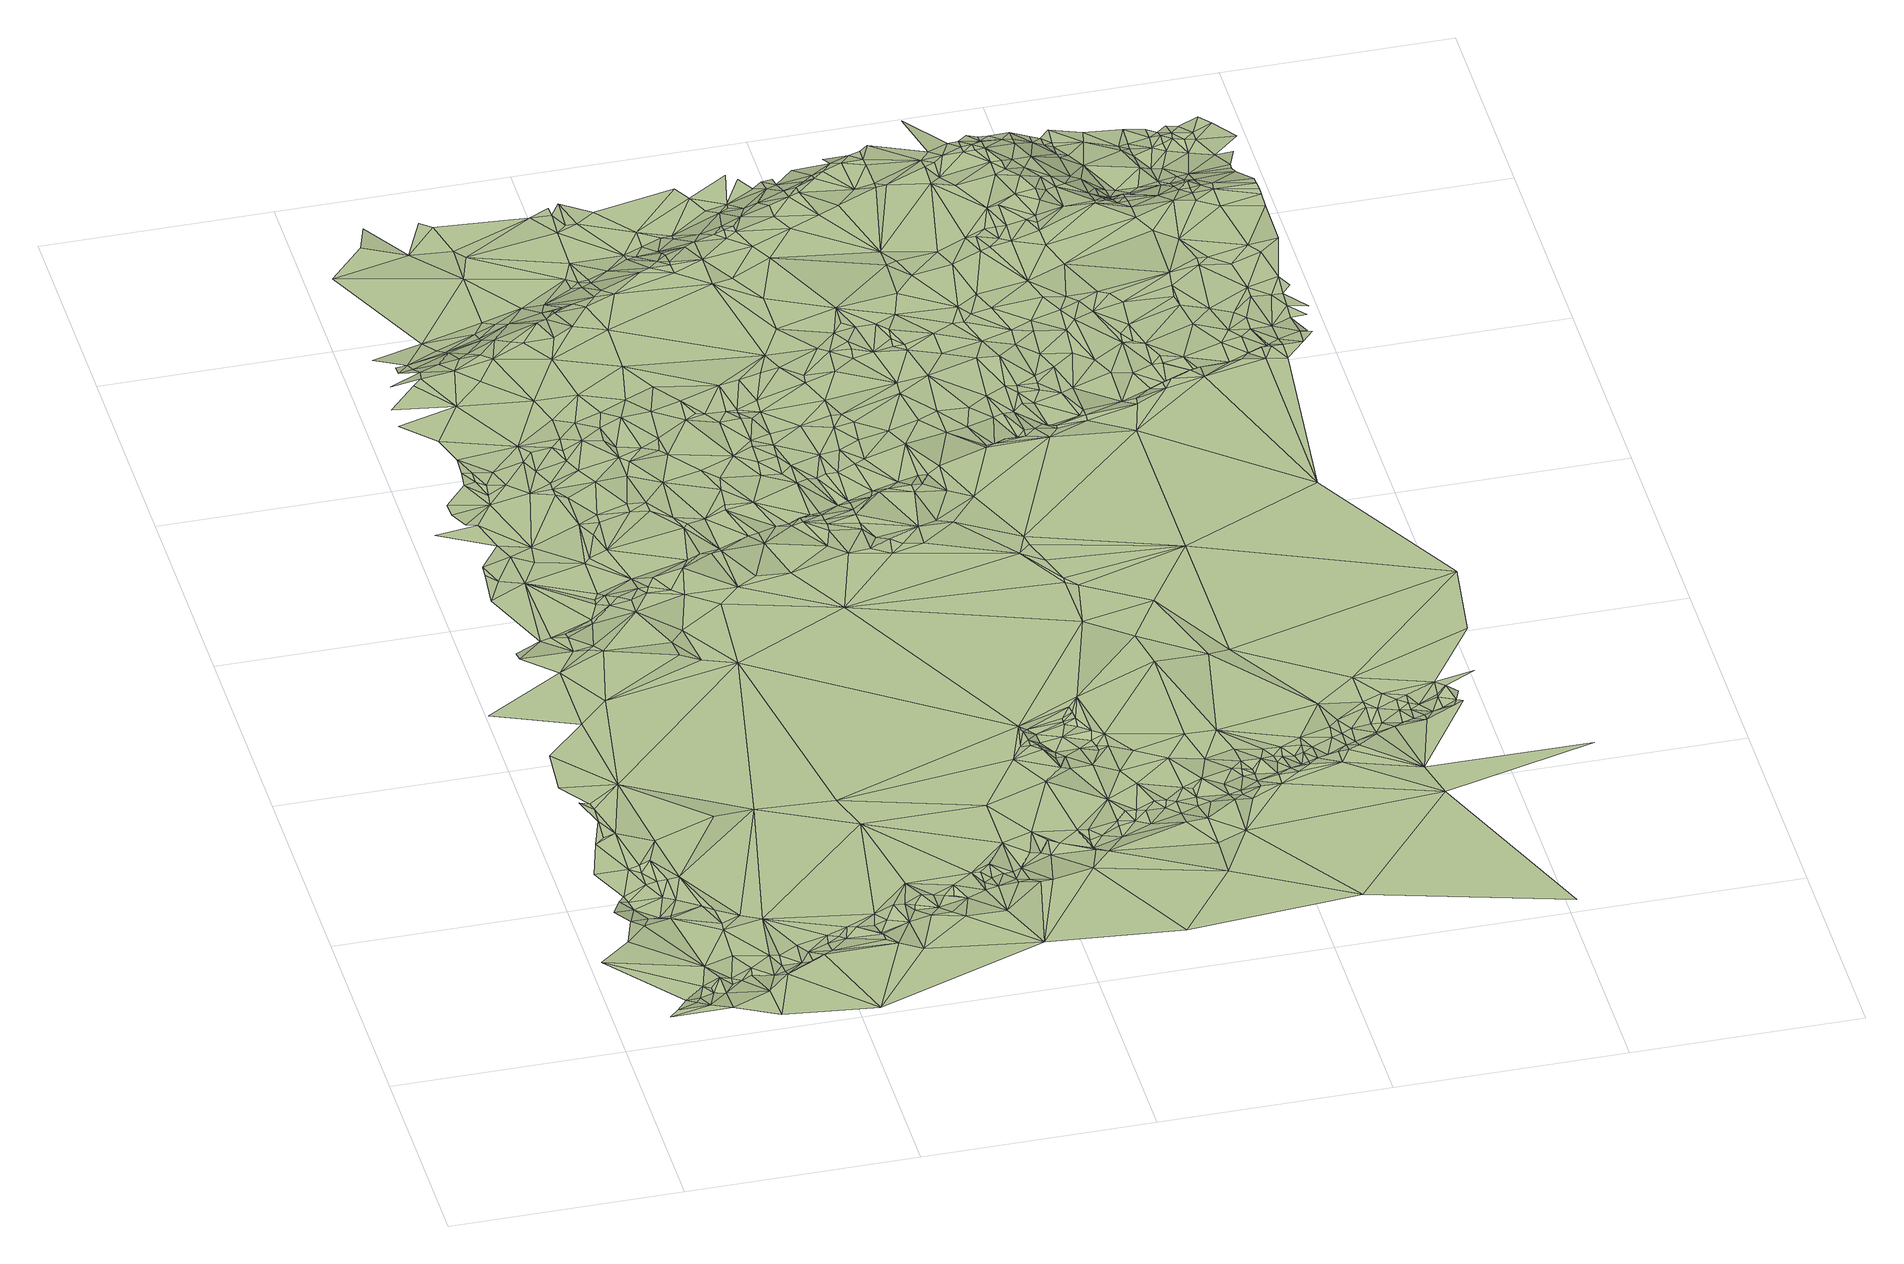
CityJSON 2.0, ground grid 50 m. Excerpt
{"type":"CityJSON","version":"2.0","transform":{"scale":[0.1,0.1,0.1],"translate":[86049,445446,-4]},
"CityObjects":{
"terrain1":{"type":"TINRelief","geometry":[{"type":"CompositeSurface","lod":"1","boundaries":[[[0,1,2]],[[3,4,5]],[[4,0,6]],[[3,7,8]],[[0,2,6]],[[9,2,1]],[[4,6,10]],[[3,5,7]],[[5,4,10]],[[11,12,8]],[[10,6,2]],[[13,12,14]],[[10,2,15]],[[11,8,7]],[[5,10,15]],[[13,14,16]],[[11,17,12]],[[18,2,9]],[[19,5,15]],[[18,15,2]],[[14,12,17]],[[16,14,20]],[[21,5,19]],[[16,20,22]],[[21,19,15]],[[21,7,5]],[[21,15,18]],[[11,23,17]],[[14,17,24]],[[11,7,23]],[[25,22,26]],[[20,27,22]],[[14,28,20]],[[21,18,29]],[[17,23,24]],[[30,7,21]],[[31,18,9]],[[25,26,32]],[[14,24,28]],[[30,21,29]],[[29,18,33]],[[24,23,34]],[[27,26,22]],[[31,9,35]],[[28,27,20]],[[36,7,30]],[[30,29,33]],[[31,33,18]],[[37,23,7]],[[38,24,34]],[[38,28,24]],[[39,32,40]],[[26,41,32]],[[27,42,26]],[[30,33,43]],[[32,41,40]],[[44,34,23]],[[37,7,36]],[[42,45,26]],[[36,30,43]],[[28,46,27]],[[46,42,27]],[[45,41,26]],[[31,47,33]],[[39,40,41]],[[43,33,47]],[[44,38,34]],[[48,46,28]],[[49,39,50]],[[51,45,42]],[[48,28,38]],[[51,42,46]],[[50,39,41]],[[52,23,37]],[[44,23,52]],[[49,50,53]],[[51,46,48]],[[31,35,54]],[[31,55,47]],[[43,47,55]],[[56,48,38]],[[45,57,41]],[[58,36,43]],[[56,38,44]],[[51,57,45]],[[56,51,48]],[[37,36,58]],[[59,53,60]],[[61,59,60]],[[44,52,62]],[[31,54,55]],[[60,50,41]],[[58,43,55]],[[56,44,62]],[[53,50,60]],[[56,57,51]],[[52,37,63]],[[62,52,63]],[[60,41,57]],[[56,62,63]],[[55,54,64]],[[58,55,65]],[[65,55,64]],[[37,58,66]],[[54,35,67]],[[58,65,68]],[[63,37,66]],[[64,54,69]],[[66,58,68]],[[70,61,60]],[[65,64,69]],[[68,65,69]],[[56,71,57]],[[70,72,73]],[[69,54,74]],[[66,68,75]],[[68,69,75]],[[76,74,54]],[[71,60,57]],[[75,69,77]],[[76,54,67]],[[77,69,74]],[[56,63,78]],[[66,75,79]],[[77,74,76]],[[80,70,60]],[[75,77,79]],[[63,66,78]],[[77,76,81]],[[82,83,84]],[[77,81,85]],[[56,78,71]],[[77,85,79]],[[80,72,70]],[[66,79,86]],[[72,87,82]],[[78,60,71]],[[82,87,83]],[[79,85,88]],[[85,81,89]],[[76,67,90]],[[85,89,88]],[[81,76,90]],[[79,88,86]],[[91,92,93]],[[66,86,94]],[[86,88,89]],[[95,72,80]],[[96,91,93]],[[97,83,87]],[[98,87,72]],[[83,99,92]],[[89,81,100]],[[93,92,99]],[[86,89,101]],[[97,99,83]],[[97,87,102]],[[95,98,72]],[[103,97,102]],[[96,93,104]],[[81,90,100]],[[105,106,107]],[[89,108,101]],[[109,102,87]],[[109,87,98]],[[67,110,90]],[[96,104,107]],[[89,100,108]],[[111,80,60]],[[86,101,94]],[[104,93,99]],[[112,97,103]],[[66,113,78]],[[95,109,98]],[[114,103,102]],[[108,115,101]],[[112,99,97]],[[116,101,115]],[[66,94,113]],[[117,118,119]],[[114,102,109]],[[116,94,101]],[[117,120,118]],[[78,111,60]],[[108,100,90]],[[105,118,120]],[[104,99,121]],[[118,122,119]],[[105,107,123]],[[124,95,80]],[[104,123,107]],[[112,103,114]],[[116,115,125]],[[116,125,94]],[[108,126,115]],[[108,90,126]],[[104,121,123]],[[105,123,118]],[[127,128,122]],[[129,99,112]],[[95,130,109]],[[126,125,115]],[[125,131,94]],[[126,90,110]],[[132,128,133]],[[134,127,122]],[[127,133,128]],[[118,134,122]],[[114,109,130]],[[135,99,129]],[[136,121,99]],[[137,133,127]],[[138,112,114]],[[134,137,127]],[[139,110,67]],[[140,141,142]],[[126,131,125]],[[143,99,135]],[[132,133,144]],[[124,80,145]],[[137,144,133]],[[131,146,94]],[[118,147,134]],[[138,129,112]],[[136,123,121]],[[143,136,99]],[[147,137,134]],[[126,148,131]],[[126,110,149]],[[150,118,123]],[[151,152,140]],[[138,114,130]],[[124,153,95]],[[154,142,132]],[[95,153,130]],[[147,144,137]],[[126,155,148]],[[135,129,156]],[[138,156,129]],[[148,146,131]],[[113,157,78]],[[143,135,156]],[[126,149,155]],[[111,145,80]],[[113,94,146]],[[150,147,118]],[[155,158,148]],[[154,132,144]],[[159,160,161]],[[138,162,156]],[[158,163,148]],[[149,110,164]],[[163,146,148]],[[154,140,142]],[[160,151,140]],[[138,165,162]],[[78,157,111]],[[136,166,123]],[[138,130,165]],[[167,158,155]],[[168,144,147]],[[167,155,149]],[[169,150,123]],[[167,163,158]],[[143,156,170]],[[156,162,171]],[[166,169,123]],[[172,173,161]],[[150,168,147]],[[173,174,175]],[[176,146,163]],[[143,170,136]],[[124,145,153]],[[167,149,177]],[[162,165,171]],[[172,174,173]],[[168,154,144]],[[167,176,163]],[[178,130,153]],[[165,130,179]],[[160,180,161]],[[160,140,180]],[[149,164,177]],[[136,181,166]],[[156,171,170]],[[136,170,181]],[[172,161,182]],[[178,153,145]],[[183,176,167]],[[139,164,110]],[[184,185,174]],[[186,168,150]],[[171,165,179]],[[187,146,176]],[[181,188,166]],[[182,161,180]],[[169,189,150]],[[186,150,190]],[[167,177,191]],[[189,190,150]],[[181,170,192]],[[181,192,188]],[[168,193,154]],[[113,146,194]],[[186,193,168]],[[183,167,191]],[[187,176,183]],[[171,179,195]],[[172,196,174]],[[197,180,140]],[[178,198,130]],[[171,195,170]],[[191,177,164]],[[179,130,198]],[[166,199,169]],[[111,178,145]],[[199,189,169]],[[172,182,196]],[[188,200,166]],[[187,183,201]],[[202,140,154]],[[203,199,166]],[[187,194,146]],[[183,191,201]],[[188,192,200]],[[204,170,195]],[[182,180,205]],[[195,179,206]],[[207,154,193]],[[200,203,166]],[[186,207,193]],[[184,174,208]],[[187,201,191]],[[186,190,209]],[[208,174,210]],[[197,140,202]],[[204,195,206]],[[196,210,174]],[[182,205,196]],[[211,190,189]],[[191,164,212]],[[179,198,206]],[[213,189,199]],[[186,209,207]],[[214,154,207]],[[215,205,180]],[[187,191,216]],[[111,217,178]],[[213,199,203]],[[192,218,200]],[[219,180,197]],[[220,192,170]],[[139,212,164]],[[221,157,113]],[[211,209,190]],[[222,196,205]],[[178,217,198]],[[218,203,200]],[[214,223,154]],[[204,220,170]],[[211,189,213]],[[187,216,194]],[[204,206,224]],[[202,154,223]],[[191,212,216]],[[219,215,180]],[[222,205,215]],[[209,225,207]],[[214,207,225]],[[206,198,224]],[[226,113,194]],[[219,197,202]],[[213,203,227]],[[228,184,208]],[[218,227,203]],[[194,216,229]],[[230,210,196]],[[231,218,192]],[[228,208,210]],[[222,230,196]],[[232,233,184]],[[216,212,234]],[[235,236,233]],[[209,237,225]],[[194,229,238]],[[211,237,209]],[[214,225,237]],[[204,224,220]],[[229,216,234]],[[222,215,239]],[[194,238,240]],[[238,229,241]],[[229,234,241]],[[214,242,223]],[[239,215,219]],[[243,234,212]],[[238,241,240]],[[244,192,220]],[[245,210,230]],[[214,237,242]],[[198,246,224]],[[247,212,139]],[[222,239,230]],[[231,192,244]],[[198,217,246]],[[228,210,245]],[[211,213,248]],[[213,227,249]],[[218,250,227]],[[251,241,234]],[[252,184,228]],[[221,113,226]],[[251,240,241]],[[211,248,237]],[[253,202,223]],[[226,194,240]],[[232,235,233]],[[231,250,218]],[[254,251,234]],[[255,239,219]],[[256,219,202]],[[243,254,234]],[[243,212,247]],[[249,227,250]],[[220,224,257]],[[235,258,236]],[[259,111,157]],[[253,223,242]],[[213,249,248]],[[260,240,251]],[[261,242,237]],[[262,255,219]],[[232,184,252]],[[254,260,251]],[[224,263,257]],[[246,263,224]],[[261,237,264]],[[264,237,248]],[[111,265,217]],[[243,266,254]],[[267,247,139]],[[231,268,250]],[[260,226,240]],[[269,228,245]],[[256,262,219]],[[270,230,239]],[[270,245,230]],[[253,256,202]],[[244,220,257]],[[243,247,266]],[[254,271,260]],[[272,242,261]],[[254,266,271]],[[249,250,273]],[[231,244,268]],[[253,242,272]],[[249,274,248]],[[261,264,275]],[[269,252,228]],[[264,248,275]],[[271,226,260]],[[273,250,268]],[[276,239,255]],[[221,277,157]],[[249,273,274]],[[270,269,245]],[[266,247,267]],[[266,267,271]],[[246,278,263]],[[257,263,279]],[[244,257,279]],[[244,280,268]],[[276,255,262]],[[267,139,281]],[[282,261,275]],[[271,283,226]],[[246,284,278]],[[275,248,285]],[[270,239,276]],[[274,285,248]],[[282,272,261]],[[244,279,280]],[[279,263,278]],[[246,217,265]],[[268,280,286]],[[287,262,256]],[[273,268,286]],[[288,283,271]],[[282,275,285]],[[289,253,272]],[[290,271,267]],[[280,279,286]],[[232,291,235]],[[292,252,269]],[[273,293,274]],[[283,294,226]],[[287,276,262]],[[221,226,294]],[[295,296,235]],[[297,285,274]],[[298,284,246]],[[290,288,271]],[[289,272,282]],[[295,235,291]],[[292,232,252]],[[292,269,270]],[[279,278,299]],[[300,256,253]],[[297,274,293]],[[288,294,283]],[[284,301,278]],[[270,276,302]],[[282,285,303]],[[277,259,157]],[[281,139,304]],[[286,279,299]],[[305,287,256]],[[287,302,276]],[[306,291,232]],[[273,286,307]],[[290,267,281]],[[300,253,289]],[[288,308,294]],[[297,303,285]],[[290,308,288]],[[309,270,302]],[[273,310,293]],[[259,265,111]],[[309,292,270]],[[289,282,311]],[[298,246,265]],[[278,301,299]],[[282,303,311]],[[298,301,284]],[[297,293,303]],[[305,302,287]],[[273,307,310]],[[312,294,308]],[[312,308,290]],[[286,299,313]],[[286,313,314]],[[286,314,307]],[[221,294,315]],[[309,302,316]],[[317,305,256]],[[305,318,302]],[[316,302,318]],[[317,256,300]],[[319,292,309]],[[312,320,294]],[[313,299,321]],[[299,301,321]],[[312,290,322]],[[289,311,323]],[[324,303,293]],[[290,281,322]],[[309,316,325]],[[326,306,232]],[[325,316,318]],[[300,289,323]],[[326,232,292]],[[324,311,303]],[[319,309,325]],[[307,327,310]],[[310,328,293]],[[313,329,314]],[[221,315,277]],[[330,318,305]],[[313,321,331]],[[301,331,321]],[[332,325,318]],[[329,307,314]],[[333,295,291]],[[320,315,294]],[[333,291,306]],[[312,334,320]],[[312,322,334]],[[319,325,332]],[[298,335,301]],[[329,327,307]],[[332,318,330]],[[336,323,311]],[[281,337,322]],[[327,328,310]],[[324,293,328]],[[313,331,329]],[[326,292,319]],[[317,330,305]],[[336,311,324]],[[301,338,331]],[[339,298,265]],[[320,334,340]],[[334,322,337]],[[319,332,341]],[[320,340,342]],[[301,335,338]],[[329,343,327]],[[340,334,344]],[[329,331,345]],[[341,332,330]],[[346,336,324]],[[340,344,342]],[[327,343,328]],[[300,323,347]],[[345,331,338]],[[339,335,298]],[[334,337,348]],[[349,306,326]],[[350,319,341]],[[326,319,351]],[[352,346,324]],[[350,351,319]],[[353,330,317]],[[352,336,346]],[[354,324,328]],[[277,315,355]],[[344,334,348]],[[277,356,357]],[[320,342,358]],[[347,323,336]],[[277,357,259]],[[320,358,315]],[[345,338,359]],[[354,352,324]],[[329,345,360]],[[335,361,338]],[[341,330,353]],[[342,344,362]],[[338,361,359]],[[277,363,356]],[[364,337,281]],[[364,281,304]],[[365,306,349]],[[365,333,306]],[[277,355,363]],[[366,328,343]],[[356,367,357]],[[366,368,328]],[[345,359,360]],[[357,367,369]],[[350,341,370]],[[347,336,352]],[[354,328,371]],[[357,369,259]],[[372,343,329]],[[335,373,361]],[[374,344,348]],[[341,353,370]],[[355,315,375]],[[326,351,376]],[[371,328,368]],[[350,376,351]],[[377,367,356]],[[342,362,358]],[[374,362,344]],[[354,378,352]],[[361,379,359]],[[363,377,356]],[[372,329,360]],[[339,373,335]],[[317,300,380]],[[381,339,265]],[[358,375,315]],[[361,373,382]],[[350,370,383]],[[366,343,384]],[[377,385,367]],[[369,386,259]],[[361,382,387]],[[349,326,376]],[[388,369,367]],[[350,383,376]],[[389,363,355]],[[359,379,360]],[[361,387,379]],[[390,377,363]],[[388,367,385]],[[347,352,378]],[[391,354,371]],[[388,386,369]],[[366,392,368]],[[390,385,377]],[[390,363,389]],[[391,378,354]],[[376,383,393]],[[374,348,394]],[[349,376,393]],[[395,348,337]],[[389,355,396]],[[372,384,343]],[[396,355,375]],[[366,384,392]],[[374,394,362]],[[371,368,397]],[[360,379,398]],[[399,358,362]],[[390,389,396]],[[339,400,373]],[[372,360,398]],[[368,392,397]],[[400,382,373]],[[401,370,353]],[[391,402,378]],[[399,362,394]],[[300,347,380]],[[391,371,403]],[[404,347,378]],[[404,378,402]],[[401,383,370]],[[405,388,385]],[[405,385,390]],[[406,394,348]],[[358,407,375]],[[371,397,408]],[[409,393,383]],[[410,387,382]],[[403,371,408]],[[349,393,409]],[[396,375,407]],[[384,411,392]],[[412,358,399]],[[391,403,402]],[[413,400,339]],[[372,411,384]],[[388,414,386]],[[415,379,387]],[[379,416,398]],[[417,259,386]],[[390,396,418]],[[353,317,419]],[[381,413,339]],[[412,399,394]],[[392,411,397]],[[372,398,416]],[[365,420,333]],[[421,404,402]],[[422,382,400]],[[423,347,404]],[[405,390,418]],[[372,424,411]],[[421,402,403]],[[333,420,425]],[[410,382,422]],[[396,407,418]],[[405,426,388]],[[409,383,401]],[[427,412,394]],[[395,406,348]],[[421,403,408]],[[372,416,424]],[[364,428,337]],[[358,429,407]],[[415,416,379]],[[406,427,394]],[[415,387,410]],[[430,358,412]],[[259,431,265]],[[395,337,428]],[[413,432,400]],[[414,433,386]],[[388,426,414]],[[365,434,420]],[[365,349,435]],[[436,404,421]],[[411,424,437]],[[436,423,404]],[[397,438,408]],[[432,422,400]],[[349,409,435]],[[397,411,439]],[[413,440,432]],[[381,440,413]],[[417,386,433]],[[430,429,358]],[[416,437,424]],[[418,407,441]],[[427,442,412]],[[365,443,434]],[[444,401,353]],[[405,418,445]],[[420,434,446]],[[421,408,438]],[[447,416,415]],[[405,448,426]],[[406,449,427]],[[411,437,439]],[[450,437,416]],[[430,412,442]],[[451,259,417]],[[450,416,447]],[[409,401,452]],[[380,347,423]],[[418,441,453]],[[429,454,407]],[[443,446,434]],[[441,407,454]],[[455,381,265]],[[405,456,448]],[[418,453,445]],[[365,435,443]],[[317,380,419]],[[397,439,438]],[[405,445,456]],[[457,414,426]],[[381,458,440]],[[450,459,437]],[[460,423,436]],[[449,442,427]],[[461,433,414]],[[448,457,426]],[[462,415,410]],[[409,452,463]],[[437,459,439]],[[457,461,414]],[[464,449,406]],[[395,464,406]],[[432,465,422]],[[462,447,415]],[[410,422,465]],[[409,463,435]],[[453,441,454]],[[461,417,433]],[[448,456,457]],[[430,442,466]],[[462,450,447]],[[450,467,459]],[[445,453,468]],[[440,465,432]],[[444,353,419]],[[469,458,381]],[[364,304,470]],[[449,466,442]],[[444,452,401]],[[443,471,446]],[[456,445,468]],[[468,453,454]],[[467,439,459]],[[472,436,421]],[[380,423,460]],[[473,454,429]],[[451,461,457]],[[451,457,456]],[[463,452,474]],[[458,465,440]],[[451,417,461]],[[462,410,475]],[[476,460,436]],[[477,466,449]],[[450,478,467]],[[435,463,479]],[[451,456,468]],[[480,421,438]],[[477,449,464]],[[462,478,450]],[[430,481,429]],[[430,466,482]],[[473,468,454]],[[463,474,479]],[[452,483,474]],[[410,465,475]],[[444,483,452]],[[395,484,464]],[[395,428,484]],[[467,485,439]],[[443,435,486]],[[487,438,439]],[[469,465,458]],[[451,431,259]],[[443,486,471]],[[435,479,488]],[[477,482,466]],[[473,429,481]],[[474,483,489]],[[364,490,428]],[[491,479,474]],[[380,460,476]],[[477,464,492]],[[472,476,436]],[[474,489,493]],[[462,475,478]],[[487,439,485]],[[478,494,467]],[[467,494,485]],[[492,464,484]],[[491,474,493]],[[430,482,481]],[[472,421,480]],[[487,495,438]],[[486,435,488]],[[491,496,479]],[[479,496,488]],[[484,428,490]],[[478,475,497]],[[477,498,482]],[[480,438,495]],[[477,492,498]],[[499,265,431]],[[444,500,483]],[[499,455,265]],[[483,500,489]],[[455,469,381]],[[489,501,493]],[[485,494,502]],[[492,484,503]],[[491,493,501]],[[504,475,465]],[[473,505,468]],[[478,506,494]],[[444,419,500]],[[469,507,465]],[[508,482,498]],[[487,485,509]],[[478,497,506]],[[491,501,496]],[[504,497,475]],[[498,492,503]],[[488,496,510]],[[511,419,380]],[[472,512,476]],[[485,502,509]],[[487,513,495]],[[486,488,510]],[[489,500,501]],[[508,514,482]],[[506,502,494]],[[515,380,476]],[[514,481,482]],[[480,495,513]],[[504,465,516]],[[508,498,514]],[[484,517,503]],[[484,490,517]],[[518,513,487]],[[364,470,490]],[[518,487,509]],[[465,507,516]],[[519,451,468]],[[473,481,505]],[[496,501,520]],[[497,521,506]],[[504,521,497]],[[522,510,496]],[[515,476,512]],[[523,500,419]],[[498,503,524]],[[515,511,380]],[[522,496,520]],[[486,510,525]],[[498,524,514]],[[501,500,520]],[[526,471,486]],[[527,419,511]],[[528,472,480]],[[528,512,472]],[[523,419,527]],[[455,507,469]],[[514,529,481]],[[503,517,524]],[[504,530,521]],[[502,531,509]],[[522,525,510]],[[506,521,532]],[[506,533,502]],[[504,516,534]],[[518,509,531]],[[535,517,490]],[[536,514,524]],[[505,481,529]],[[521,530,532]],[[519,468,505]],[[522,520,537]],[[538,520,500]],[[504,534,530]],[[522,537,525]],[[515,512,539]],[[524,517,540]],[[528,539,512]],[[541,516,507]],[[542,480,513]],[[536,543,514]],[[544,486,525]],[[543,529,514]],[[502,533,531]],[[545,500,523]],[[506,532,533]],[[546,513,518]],[[536,524,547]],[[535,540,517]],[[451,548,431]],[[524,540,547]],[[520,549,537]],[[550,532,530]],[[550,530,534]],[[541,534,516]],[[551,511,515]],[[538,549,520]],[[552,523,527]],[[542,528,480]],[[535,490,553]],[[550,533,532]],[[545,538,500]],[[536,547,554]],[[519,548,451]],[[555,527,511]],[[547,540,556]],[[546,518,531]],[[535,556,540]],[[544,526,486]],[[536,554,543]],[[557,507,455]],[[537,549,558]],[[559,505,529]],[[550,534,560]],[[551,515,539]],[[561,539,528]],[[562,529,543]],[[563,525,537]],[[557,541,507]],[[550,560,533]],[[538,564,549]],[[552,545,523]],[[549,564,558]],[[541,560,534]],[[554,547,565]],[[555,511,551]],[[547,556,565]],[[566,543,554]],[[542,513,546]],[[562,567,529]],[[566,562,543]],[[568,564,538]],[[559,529,567]],[[544,525,569]],[[570,539,561]],[[531,533,571]],[[572,551,539]],[[572,539,570]],[[559,519,505]],[[535,553,556]],[[542,561,528]],[[563,537,558]],[[564,573,558]],[[545,568,538]],[[574,455,499]],[[575,576,455]],[[566,554,577]],[[574,575,455]],[[557,455,576]],[[578,499,431]],[[563,569,525]],[[552,527,555]],[[568,573,564]],[[577,554,565]],[[566,579,562]],[[566,577,579]],[[546,531,571]],[[553,565,556]],[[580,533,560]],[[578,574,499]],[[581,558,573]],[[562,582,567]],[[562,579,582]],[[581,573,568]],[[583,570,561]],[[584,551,572]],[[579,577,582]],[[577,565,585]],[[583,572,570]],[[555,551,586]],[[584,586,551]],[[581,563,558]],[[580,571,533]],[[553,587,565]],[[588,560,541]],[[542,583,561]],[[559,567,589]],[[565,587,585]],[[577,585,582]],[[583,584,572]],[[582,589,567]],[[590,578,431]],[[591,568,545]],[[584,555,586]],[[592,544,569]],[[590,431,548]],[[591,545,552]],[[546,571,593]],[[594,581,568]],[[592,569,563]],[[588,580,560]],[[581,595,563]],[[596,519,559]],[[582,585,597]],[[553,598,587]],[[559,589,599]],[[600,542,546]],[[582,601,589]],[[490,470,602]],[[585,587,603]],[[604,555,584]],[[596,548,519]],[[604,584,583]],[[582,597,601]],[[580,593,571]],[[592,563,605]],[[595,605,563]],[[606,583,542]],[[597,585,603]],[[594,568,591]],[[587,598,603]],[[600,546,593]],[[607,544,592]],[[608,595,581]],[[592,605,595]],[[601,599,589]],[[553,490,602]],[[601,597,609]],[[610,604,583]],[[557,611,541]],[[610,583,612]],[[597,603,609]],[[613,581,594]],[[606,612,583]],[[613,608,581]],[[600,606,542]],[[559,599,614]],[[601,609,599]],[[552,555,615]],[[580,616,593]],[[617,555,604]],[[603,618,609]],[[603,598,619]],[[588,620,580]],[[596,590,548]],[[621,604,610]],[[622,576,575]],[[622,575,574]],[[622,557,576]],[[623,599,609]],[[620,616,580]],[[553,624,598]],[[625,610,612]],[[622,574,578]],[[603,619,618]],[[618,623,609]],[[625,612,606]],[[625,621,610]],[[592,595,626]],[[611,588,541]],[[617,604,621]],[[600,593,627]],[[628,591,552]],[[588,629,620]],[[627,593,616]],[[608,626,595]],[[623,630,599]],[[631,618,619]],[[632,616,620]],[[617,633,555]],[[618,634,623]],[[592,635,636]],[[613,594,637]],[[632,620,629]],[[613,637,608]],[[631,634,618]],[[596,559,638]],[[614,599,630]],[[594,591,639]],[[640,606,600]],[[624,619,598]],[[623,634,630]],[[631,619,641]],[[592,626,635]],[[559,614,638]],[[625,642,621]],[[643,632,629]],[[631,641,634]],[[625,606,642]],[[633,615,555]],[[617,621,642]],[[644,616,632]],[[622,578,590]],[[608,637,645]],[[646,590,596]],[[647,630,634]],[[594,639,637]],[[608,645,626]],[[628,552,615]],[[641,647,634]],[[624,641,619]],[[644,627,616]],[[647,614,630]],[[648,600,627]],[[640,642,606]],[[611,629,588]],[[649,632,643]],[[650,643,629]],[[651,647,641]],[[652,640,600]],[[635,626,653]],[[649,644,632]],[[628,639,591]],[[654,651,641]],[[655,614,647]],[[654,641,624]],[[637,656,645]],[[639,657,637]],[[648,652,600]],[[553,602,624]],[[648,627,644]],[[658,626,645]],[[650,649,643]],[[637,657,656]],[[658,653,626]],[[646,596,638]],[[651,655,647]],[[611,650,629]],[[659,617,642]],[[658,660,653]],[[649,661,644]],[[662,614,655]],[[645,656,663]],[[658,645,663]],[[664,633,617]],[[648,644,661]],[[665,649,650]],[[646,622,590]],[[666,654,624]],[[654,667,651]],[[668,657,639]],[[665,661,649]],[[638,614,662]],[[669,642,640]],[[651,667,655]],[[657,670,656]],[[671,665,650]],[[672,615,633]],[[628,668,639]],[[666,667,654]],[[648,661,673]],[[673,661,665]],[[664,617,659]],[[602,470,674]],[[557,675,611]],[[669,640,652]],[[656,670,663]],[[671,650,611]],[[658,663,676]],[[671,673,665]],[[628,615,677]],[[678,652,648]],[[679,662,655]],[[679,655,667]],[[672,677,615]],[[678,648,673]],[[669,659,642]],[[680,667,666]],[[664,672,633]],[[658,676,681]],[[622,675,557]],[[682,662,679]],[[663,670,676]],[[671,683,673]],[[682,638,662]],[[668,684,657]],[[685,666,624]],[[686,679,667]],[[657,684,670]],[[680,686,667]],[[671,611,687]],[[688,652,678]],[[671,687,683]],[[678,673,689]],[[673,683,690]],[[682,679,691]],[[692,673,690]],[[688,669,652]],[[686,691,679]],[[689,673,692]],[[670,693,676]],[[694,659,669]],[[694,664,659]],[[646,638,695]],[[685,680,666]],[[628,677,696]],[[697,668,628]],[[683,698,690]],[[699,678,689]],[[683,687,698]],[[680,700,686]],[[699,688,678]],[[696,677,672]],[[681,676,701]],[[670,684,693]],[[692,690,702]],[[689,692,702]],[[602,685,624]],[[703,638,682]],[[676,693,701]],[[704,664,694]],[[705,691,686]],[[706,682,691]],[[611,707,687]],[[708,672,664]],[[709,699,689]],[[688,710,669]],[[705,686,700]],[[697,684,668]],[[711,694,669]],[[685,700,680]],[[709,689,702]],[[712,688,699]],[[687,707,698]],[[690,698,713]],[[693,684,714]],[[705,715,691]],[[711,704,694]],[[716,664,704]],[[702,690,713]],[[693,714,701]],[[706,703,682]],[[706,691,715]],[[708,696,672]],[[717,699,709]],[[718,697,628]],[[712,710,688]],[[712,699,717]],[[711,669,710]],[[695,638,703]],[[716,708,664]],[[709,702,719]],[[705,700,720]],[[721,716,704]],[[698,707,722]],[[723,715,705]],[[698,722,713]],[[711,721,704]],[[685,720,700]],[[697,724,684]],[[725,714,684]],[[726,701,727]],[[701,714,727]],[[728,706,715]],[[702,713,719]],[[675,707,611]],[[717,709,719]],[[729,628,696]],[[723,705,720]],[[723,728,715]],[[728,703,706]],[[725,684,724]],[[712,730,710]],[[729,718,628]],[[712,717,731]],[[718,724,697]],[[711,710,732]],[[713,722,733]],[[714,734,727]],[[719,713,733]],[[725,734,714]],[[717,719,731]],[[728,735,703]],[[723,720,736]],[[711,737,721]],[[710,730,732]],[[695,703,735]],[[712,731,730]],[[738,696,708]],[[723,739,728]],[[716,740,708]],[[685,741,720]],[[742,719,733]],[[720,743,736]],[[727,734,744]],[[723,736,739]],[[711,732,737]],[[721,745,716]],[[731,719,742]],[[728,746,735]],[[728,739,746]],[[741,743,720]],[[707,747,722]],[[722,748,733]],[[736,743,749]],[[750,744,734]],[[738,708,740]],[[736,749,739]],[[751,724,718]],[[729,696,738]],[[751,725,724]],[[730,731,752]],[[721,737,753]],[[742,733,748]],[[730,754,732]],[[741,749,743]],[[716,745,740]],[[731,742,752]],[[735,746,755]],[[751,734,725]],[[756,746,739]],[[739,749,757]],[[675,747,707]],[[646,758,622]],[[737,732,754]],[[756,739,757]],[[756,755,746]],[[695,735,759]],[[749,760,757]],[[741,760,749]],[[721,753,745]],[[751,750,734]],[[761,738,740]],[[730,752,754]],[[722,747,748]],[[729,762,718]],[[685,763,741]],[[756,757,764]],[[756,764,755]],[[646,695,758]],[[761,740,765]],[[766,738,761]],[[767,752,742]],[[751,718,762]],[[757,760,768]],[[741,768,760]],[[769,737,754]],[[735,755,759]],[[740,745,765]],[[757,768,764]],[[769,753,737]],[[742,748,770]],[[602,771,685]],[[772,761,765]],[[767,742,770]],[[773,729,738]],[[622,774,675]],[[772,766,761]],[[767,754,752]],[[755,764,759]],[[773,738,766]],[[741,775,768]],[[729,776,762]],[[777,750,751]],[[778,764,768]],[[765,745,779]],[[748,747,780]],[[769,754,781]],[[782,776,729]],[[767,781,754]],[[745,753,783]],[[772,765,779]],[[784,766,772]],[[769,783,753]],[[675,785,747]],[[786,764,778]],[[787,751,762]],[[787,762,776]],[[778,768,788]],[[773,782,729]],[[759,764,786]],[[788,768,775]],[[784,773,766]],[[741,763,775]],[[748,780,789]],[[790,784,772]],[[769,781,791]],[[770,748,792]],[[790,772,779]],[[793,751,787]],[[793,787,776]],[[769,791,783]],[[785,780,747]],[[790,773,784]],[[793,777,751]],[[794,778,788]],[[745,795,779]],[[794,788,775]],[[796,745,783]],[[797,786,778]],[[767,798,781]],[[748,789,792]],[[767,770,798]],[[797,759,786]],[[781,799,791]],[[695,759,800]],[[794,797,778]],[[801,773,790]],[[763,794,775]],[[785,789,780]],[[782,802,776]],[[790,779,803]],[[804,793,776]],[[796,795,745]],[[781,798,799]],[[770,792,798]],[[805,782,773]],[[806,777,793]],[[806,807,777]],[[783,791,808]],[[809,797,794]],[[801,790,803]],[[675,810,785]],[[801,811,773]],[[812,779,795]],[[803,779,812]],[[791,799,808]],[[796,783,808]],[[813,759,797]],[[792,789,814]],[[815,789,785]],[[804,776,802]],[[816,806,793]],[[799,798,817]],[[816,793,804]],[[814,789,815]],[[801,803,818]],[[819,798,792]],[[805,802,782]],[[805,773,811]],[[820,815,785]],[[819,792,814]],[[799,817,821]],[[801,818,811]],[[799,822,808]],[[803,812,823]],[[824,817,798]],[[622,758,774]],[[820,814,815]],[[803,823,818]],[[825,806,816]],[[774,810,675]],[[799,826,822]],[[816,804,827]],[[799,821,826]],[[828,824,798]],[[821,817,824]],[[828,798,819]],[[825,816,827]],[[829,827,804]],[[829,804,802]],[[830,819,814]],[[828,821,824]],[[810,820,785]],[[811,818,831]],[[832,814,820]],[[695,800,758]],[[828,819,833]],[[805,834,802]],[[805,811,835]],[[830,833,819]],[[829,836,827]],[[829,802,836]],[[812,837,823]],[[825,827,838]],[[830,814,832]],[[823,837,818]],[[825,838,839]],[[805,835,834]],[[827,836,840]],[[802,841,836]],[[802,834,841]],[[811,831,842]],[[811,842,835]],[[827,840,838]],[[812,795,843]],[[810,832,820]],[[818,837,831]],[[844,828,833]],[[839,838,845]],[[796,808,846]],[[844,833,830]],[[836,841,847]],[[834,847,841]],[[848,795,796]],[[830,832,849]],[[834,835,850]],[[822,846,808]],[[836,851,840]],[[852,842,831]],[[838,853,845]],[[844,830,849]],[[840,851,838]],[[834,850,847]],[[854,821,828]],[[855,826,821]],[[835,842,856]],[[852,831,837]],[[810,857,832]],[[857,849,832]],[[826,846,822]],[[836,847,858]],[[838,851,853]],[[812,843,837]],[[835,856,850]],[[852,856,842]],[[859,844,849]],[[859,849,857]],[[836,858,851]],[[844,860,828]],[[852,837,861]],[[862,847,850]],[[852,861,856]],[[850,856,863]],[[853,851,864]],[[862,858,847]],[[865,857,810]],[[856,861,863]],[[854,855,821]],[[862,850,863]],[[859,865,844]],[[859,857,865]],[[851,858,866]],[[854,828,860]],[[843,795,848]],[[867,826,855]],[[851,866,864]],[[861,837,868]],[[869,863,861]],[[796,846,870]],[[867,846,826]],[[774,871,810]],[[848,796,870]],[[843,868,837]],[[858,872,866]],[[862,872,858]],[[865,810,873]],[[869,861,874]],[[862,863,875]],[[844,876,860]],[[866,872,864]],[[844,865,876]],[[869,875,863]],[[861,868,874]],[[854,867,855]],[[871,873,810]],[[864,872,877]],[[862,875,878]],[[862,879,872]],[[843,880,868]],[[869,881,875]],[[869,874,881]],[[854,860,882]],[[854,882,867]],[[883,874,868]],[[862,878,879]],[[883,868,880]],[[843,884,880]],[[877,872,885]],[[865,873,886]],[[860,876,887]],[[865,886,876]],[[883,888,874]],[[872,889,885]],[[890,846,867]],[[872,879,889]],[[774,891,871]],[[843,892,884]],[[843,848,892]],[[860,887,882]],[[874,893,881]],[[874,888,893]],[[883,880,894]],[[880,884,894]],[[883,894,888]],[[886,873,871]],[[890,867,882]],[[889,895,885]],[[896,875,881]],[[896,878,875]],[[889,879,897]],[[898,876,886]],[[898,887,876]],[[888,899,893]],[[889,897,895]],[[870,846,900]],[[888,894,899]],[[878,901,879]],[[881,893,902]],[[885,895,903]],[[884,892,904]],[[884,905,894]],[[879,901,897]],[[890,906,846]],[[884,904,905]],[[846,906,900]],[[893,899,902]],[[907,886,871]],[[896,881,902]],[[896,901,878]],[[894,908,899]],[[909,882,887]],[[894,905,908]],[[898,886,910]],[[911,887,898]],[[907,910,886]],[[899,912,902]],[[907,871,913]],[[914,895,897]],[[848,870,915]],[[899,908,916]],[[848,915,892]],[[896,902,912]],[[914,903,895]],[[914,897,901]],[[909,887,917]],[[892,918,904]],[[913,871,891]],[[911,917,887]],[[907,913,910]],[[919,912,899]],[[911,898,910]],[[904,918,905]],[[890,920,906]],[[914,901,896]],[[919,899,916]],[[900,906,920]],[[905,918,908]],[[915,870,900]],[[921,890,882]],[[910,913,922]],[[911,910,922]],[[921,882,909]],[[923,922,913]],[[908,918,916]],[[923,913,891]],[[911,922,924]],[[914,925,903]],[[892,915,918]],[[926,920,890]],[[923,924,922]],[[919,927,912]],[[909,917,928]],[[911,929,917]],[[896,912,930]],[[911,924,929]],[[921,926,890]],[[923,891,931]],[[932,914,896]],[[921,909,928]],[[900,920,933]],[[934,919,916]],[[917,929,928]],[[923,931,924]],[[915,900,935]],[[912,927,930]],[[934,916,918]],[[934,927,919]],[[932,896,930]],[[936,929,924]],[[914,937,925]],[[926,933,920]],[[918,915,938]],[[936,924,931]],[[928,929,939]],[[932,937,914]],[[935,900,940]],[[921,928,939]],[[940,900,933]],[[927,941,930]],[[934,941,927]],[[942,934,918]],[[942,918,938]],[[936,943,929]],[[921,944,926]],[[945,938,915]],[[945,915,935]],[[936,931,946]],[[929,947,939]],[[929,943,947]],[[948,925,937]],[[932,930,949]],[[936,950,943]],[[926,944,933]],[[932,951,937]],[[934,952,941]],[[921,939,953]],[[930,941,954]],[[945,955,938]],[[942,952,934]],[[932,949,951]],[[930,954,949]],[[942,938,956]],[[938,955,956]],[[921,953,944]],[[937,951,957]],[[939,947,958]],[[942,959,952]],[[945,935,960]],[[948,937,957]],[[941,961,954]],[[941,952,962]],[[945,963,955]],[[943,964,947]],[[942,956,959]],[[953,939,958]],[[955,963,956]],[[935,940,960]],[[949,965,951]],[[949,954,965]],[[941,962,961]],[[952,959,966]],[[951,965,957]],[[945,960,963]],[[967,958,947]],[[952,966,962]],[[956,968,959]],[[956,963,968]],[[953,958,969]],[[970,933,944]],[[959,968,966]],[[948,957,971]],[[954,961,972]],[[954,972,965]],[[957,965,971]],[[961,962,973]],[[970,944,953]],[[963,960,974]],[[962,966,973]],[[968,963,974]],[[940,933,975]],[[966,968,973]],[[948,971,976]],[[960,940,977]],[[970,975,933]],[[965,972,978]],[[965,979,971]],[[961,973,980]],[[965,978,979]],[[961,980,972]],[[971,981,976]],[[960,982,974]],[[971,979,981]],[[972,983,978]],[[968,974,984]],[[968,984,973]],[[978,983,979]],[[977,940,975]],[[972,980,983]],[[979,985,981]],[[979,983,985]],[[960,977,986]],[[960,986,982]],[[981,985,987]],[[983,988,985]],[[983,980,988]],[[973,989,980]],[[974,982,990]],[[984,974,990]],[[973,984,991]],[[985,992,987]],[[973,991,993]],[[988,980,994]],[[985,988,995]],[[973,993,989]],[[985,995,992]],[[988,994,995]],[[989,994,980]],[[992,995,996]],[[995,994,997]],[[993,998,989]],[[989,999,994]],[[996,995,997]],[[994,999,997]]]}]}
},
"vertices":[
[133,90,28],[112,70,28],[202,90,28],[21,290,26],[157,120,26],[202,160,26],[180,120,17],[223,230,23],[89,340,30],[245,70,29],[192,140,12],[135,390,27],[112,410,29],[87,450,28],[133,470,11],[223,150,12],[110,500,15],[154,430,13],[247,140,15],[220,160,18],[129,500,10],[243,180,27],[124,520,10],[197,410,21],[178,430,11],[84,610,10],[156,610,10],[178,550,10],[201,500,10],[268,170,12],[268,180,20],[332,110,27],[112,710,11],[290,180,11],[201,430,13],[335,20,30],[287,250,24],[290,340,25],[225,480,13],[132,770,23],[131,720,17],[156,720,24],[179,590,12],[315,200,24],[267,430,26],[179,610,17],[202,550,15],[313,190,13],[221,540,23],[110,840,24],[134,810,25],[202,610,25],[292,360,27],[129,830,25],[382,160,26],[359,180,11],[247,540,25],[227,670,28],[360,230,26],[81,900,24],[201,880,27],[89,1010,26],[289,410,27],[335,380,26],[382,180,17],[382,210,11],[378,360,24],[539,0,27],[381,230,23],[424,210,11],[179,1100,26],[364,720,30],[177,1280,29],[0,1170,30],[446,200,18],[423,250,26],[472,210,23],[445,240,13],[452,730,25],[493,270,25],[246,1170,25],[494,230,15],[110,1350,27],[171,1420,11],[110,1380,18],[492,260,13],[539,290,25],[223,1350,26],[517,270,19],[533,270,11],[629,210,25],[112,1650,25],[107,1580,11],[134,1630,20],[605,320,25],[282,1330,31],[111,1670,31],[193,1420,16],[254,1340,32],[188,1620,13],[607,230,24],[559,290,21],[224,1400,26],[224,1420,21],[174,1690,33],[135,1810,34],[43,1800,32],[157,1730,35],[607,250,23],[266,1350,32],[675,180,24],[542,1230,26],[289,1460,16],[652,630,25],[286,1440,21],[607,270,12],[600,300,11],[90,1850,40],[176,1870,36],[86,1870,51],[112,1820,33],[220,1670,25],[132,1910,66],[224,1710,34],[430,1280,30],[629,310,12],[672,290,14],[157,1920,63],[134,1940,74],[311,1510,16],[380,1450,28],[650,340,26],[134,1980,80],[155,1940,72],[177,1890,47],[313,1530,13],[325,1660,11],[178,1910,58],[335,1490,24],[920,140,26],[177,2160,81],[45,2120,82],[112,2050,81],[324,1550,12],[199,1940,66],[472,1260,24],[693,410,23],[219,1910,51],[674,340,24],[718,290,23],[265,1890,36],[109,2250,81],[45,2180,81],[427,1330,27],[267,2000,77],[693,330,12],[335,1530,21],[624,720,25],[696,340,17],[65,2270,72],[129,2270,81],[135,2300,74],[357,1510,27],[714,360,26],[786,270,23],[381,1490,29],[337,1760,37],[741,320,17],[269,1960,66],[314,1870,38],[403,1580,15],[404,1530,26],[134,2360,40],[105,2360,35],[130,2390,29],[106,2390,27],[740,360,21],[762,290,23],[459,1370,23],[419,1510,26],[202,2280,81],[337,1670,14],[179,2320,73],[763,360,15],[178,2460,25],[67,2430,25],[290,1940,52],[787,380,24],[360,1730,28],[313,1890,38],[314,1910,39],[808,340,15],[379,1690,15],[290,1980,72],[832,410,25],[427,1530,26],[218,2390,45],[245,2230,82],[493,1490,24],[336,1850,40],[380,1760,34],[783,360,12],[336,2140,81],[380,1780,39],[444,1560,26],[223,2320,79],[469,1510,25],[337,1990,69],[201,2430,25],[360,1960,52],[215,2410,33],[380,1940,39],[874,270,22],[404,1890,41],[358,2010,73],[267,2320,81],[851,360,14],[558,1440,23],[449,1780,35],[289,2300,82],[532,1620,12],[919,630,25],[244,2340,74],[357,2070,79],[512,1580,24],[357,1980,64],[920,500,22],[448,1800,41],[290,2460,30],[855,390,11],[292,2410,50],[492,1780,30],[315,2660,24],[54,2720,28],[877,360,19],[225,2760,29],[136,2810,28],[403,2000,68],[852,410,24],[309,2370,77],[876,430,26],[873,400,12],[400,2050,78],[921,360,22],[551,1730,11],[292,2430,40],[606,1490,23],[962,340,30],[471,1960,41],[470,1890,44],[488,1800,38],[900,410,12],[315,2500,26],[429,2140,80],[920,380,15],[339,2350,81],[406,2270,81],[560,1630,15],[158,2880,22],[1048,880,25],[921,410,11],[448,2030,71],[363,2340,81],[582,1620,19],[448,2000,60],[802,1370,22],[944,360,24],[988,340,30],[536,1760,20],[338,2480,32],[362,2460,44],[941,420,11],[459,2070,79],[537,1850,44],[488,1940,42],[472,1990,47],[406,2400,81],[1011,770,25],[603,1620,22],[604,1640,13],[561,1740,13],[1078,360,30],[497,2050,74],[966,450,25],[649,1510,29],[523,1980,42],[601,1750,11],[428,2340,82],[989,450,19],[519,2100,79],[1011,450,11],[317,2750,29],[406,2530,26],[570,1940,46],[987,520,23],[295,2840,30],[271,2860,30],[555,1960,44],[723,1510,24],[673,1670,12],[540,2210,82],[694,1620,25],[429,2410,79],[564,2000,45],[1214,110,26],[474,2370,82],[338,2730,25],[652,1820,27],[1012,480,27],[434,2470,52],[622,1870,46],[563,2060,71],[1035,470,22],[649,1770,12],[651,1780,17],[1057,680,25],[453,2450,68],[542,2340,82],[451,2430,77],[451,2520,34],[1079,500,27],[694,1670,16],[1101,430,23],[585,2130,79],[632,2040,51],[473,2450,73],[519,2610,23],[657,1850,35],[698,1900,48],[711,1780,12],[518,2430,81],[736,1690,11],[496,2450,78],[496,2820,33],[1101,450,12],[818,1580,26],[631,2080,71],[1123,410,29],[765,1670,21],[855,1550,23],[1101,480,11],[543,2460,80],[1102,500,24],[744,1850,25],[1129,490,11],[764,1690,13],[655,2050,56],[720,2110,73],[1167,470,14],[540,2660,24],[541,2560,34],[521,2570,26],[675,2050,52],[585,2460,81],[698,2020,48],[1099,720,25],[1057,810,24],[1035,810,25],[1166,590,24],[789,1700,16],[813,1710,12],[789,1670,27],[1169,520,19],[1078,790,25],[1347,290,25],[542,2770,23],[745,1880,38],[1057,830,24],[743,1920,50],[1054,860,24],[563,2480,79],[745,1940,50],[813,1820,15],[833,1630,27],[1169,510,13],[1119,720,19],[540,2590,25],[1071,810,24],[720,2050,50],[833,1690,23],[834,2180,80],[943,1530,20],[835,1650,28],[563,2570,34],[788,1850,22],[1082,830,12],[1066,880,13],[834,1670,25],[1081,860,12],[1100,770,13],[1104,790,12],[744,2020,50],[788,1890,38],[563,2590,28],[1207,520,12],[1302,470,29],[1121,770,14],[788,1920,46],[833,1710,14],[1191,540,27],[901,1620,26],[654,2520,80],[743,2040,49],[765,2010,53],[743,2050,50],[1132,840,11],[1235,500,14],[1166,720,20],[788,1950,52],[608,2610,28],[901,1670,27],[813,1870,25],[1214,540,25],[901,1550,26],[1145,890,12],[900,1690,25],[877,1730,11],[1165,920,25],[1156,790,13],[788,2440,85],[542,2820,32],[788,2030,51],[902,1640,27],[765,2120,73],[837,1830,14],[540,2840,36],[1146,880,12],[1234,540,20],[1348,380,31],[1214,680,24],[1237,630,24],[1263,1200,25],[923,1590,21],[1146,900,13],[564,2790,24],[655,2660,24],[790,2070,51],[858,1830,12],[855,1960,54],[878,1890,25],[948,1570,27],[1191,770,17],[1257,560,26],[588,2790,23],[722,2500,82],[1186,810,14],[564,2850,35],[901,1720,20],[1168,860,17],[1278,550,12],[901,1740,11],[1190,950,25],[678,2530,81],[1191,790,14],[1212,770,24],[1195,1460,25],[1191,830,25],[1169,880,25],[970,1550,26],[879,1840,12],[812,2130,75],[1168,900,25],[947,1730,20],[656,2640,28],[1304,520,14],[1015,1600,26],[1282,560,24],[905,1840,12],[1213,810,26],[1015,1550,20],[1594,140,28],[630,2820,24],[900,2100,55],[1257,740,26],[699,2550,79],[968,1740,22],[855,2140,74],[1303,560,16],[958,1760,12],[676,2640,30],[924,2030,56],[1321,700,24],[1325,590,27],[721,2530,81],[1348,470,31],[923,1900,23],[699,2730,24],[923,1950,45],[698,2680,24],[722,2540,81],[1413,410,30],[721,2600,61],[1344,540,12],[721,2570,76],[945,1860,12],[924,1980,54],[720,2630,42],[990,1750,20],[1348,570,13],[1261,1340,25],[789,2530,83],[767,2590,75],[968,1870,14],[1372,540,18],[1037,1720,25],[1372,770,26],[1017,1780,11],[1089,1600,24],[1346,590,21],[968,1920,26],[743,2700,24],[879,2260,82],[902,2120,60],[947,1980,52],[1370,610,28],[946,2180,78],[1058,1620,19],[1417,520,30],[968,1960,44],[1373,1030,26],[789,2600,77],[1035,1740,28],[765,2680,32],[833,2450,83],[1415,560,14],[767,2700,25],[811,2860,23],[878,2370,82],[968,2120,58],[1394,680,23],[1059,1740,27],[1036,1940,23],[1061,1790,12],[1062,1900,14],[1103,1710,24],[1455,520,26],[1414,600,13],[812,2650,57],[855,2590,82],[968,2170,73],[1439,540,24],[1150,1670,29],[1081,2050,59],[1438,630,27],[833,2820,23],[900,2550,82],[1080,2020,54],[1440,560,20],[1355,1120,30],[834,2610,81],[1080,1780,19],[990,2220,81],[924,2500,84],[1527,560,23],[1459,620,11],[1014,2300,83],[1482,560,24],[1216,1510,29],[856,2640,76],[1440,770,25],[1107,1790,28],[1013,2150,62],[1462,650,27],[879,2750,28],[857,2620,81],[1482,590,16],[1458,630,23],[1460,700,23],[880,2610,81],[855,2770,23],[1015,2170,71],[1105,1960,24],[1013,2190,77],[879,2630,81],[1260,1350,30],[1239,1420,30],[1220,1480,30],[1484,620,12],[1284,1320,29],[1482,630,16],[1154,1920,13],[902,2660,78],[1505,650,26],[1059,2160,63],[1038,2230,81],[1530,610,13],[1013,2250,81],[1528,590,24],[1216,1830,27],[1516,680,27],[1422,1230,30],[990,2590,83],[903,2780,24],[1149,1980,26],[968,2640,82],[924,2720,53],[1485,1020,32],[1539,650,11],[1570,590,24],[1554,680,26],[1150,2060,59],[1533,660,21],[1845,450,24],[1558,610,21],[1082,2230,81],[900,2760,29],[1128,2150,63],[924,2880,23],[951,2710,69],[1553,660,15],[1104,2190,68],[1351,1830,31],[1103,2170,62],[968,2680,81],[1600,700,27],[1148,2410,91],[1201,1930,11],[1127,2250,82],[1586,630,11],[1598,610,24],[1221,1850,18],[1104,2210,77],[1531,1400,28],[1578,660,12],[1665,600,24],[1127,2170,63],[991,2800,34],[1217,1980,22],[1148,2460,88],[1238,1840,27],[1598,680,23],[1601,630,16],[1238,1850,17],[1148,2320,83],[1599,670,11],[968,2820,24],[946,2860,23],[1014,2700,81],[1665,810,23],[1058,2620,84],[1194,2120,64],[1620,630,21],[1193,2190,65],[1260,1850,27],[1261,1950,10],[1013,2740,68],[1532,1030,28],[1621,680,13],[1261,2010,23],[1293,1870,10],[1305,1850,27],[1646,650,11],[1260,2090,62],[991,2840,23],[1666,640,23],[1667,700,15],[1037,2730,80],[1038,2710,81],[1015,2810,33],[1239,2210,68],[1014,2840,25],[1283,1960,10],[1668,720,27],[1059,2750,76],[1260,2250,78],[1307,1870,28],[1688,640,24],[1690,670,13],[1104,2640,86],[1284,2140,66],[1081,2750,81],[1329,1870,27],[1193,2370,84],[1307,1960,9],[2017,20,26],[1529,1810,30],[1080,2770,74],[1172,2420,90],[1305,2030,26],[1691,710,14],[1713,650,24],[1060,2860,26],[1689,740,27],[1350,1890,21],[1150,2690,83],[1823,540,27],[1712,680,12],[1374,1860,27],[1308,2090,59],[1328,2010,20],[1362,1890,14],[1713,720,16],[1330,1980,12],[1103,2770,80],[1263,2210,68],[1755,880,24],[1261,2430,90],[1193,2680,88],[1374,1870,27],[1330,2030,23],[1757,680,22],[1127,2800,75],[1354,1980,10],[1755,790,26],[1283,2230,70],[1761,700,12],[1757,770,26],[1440,1870,28],[1283,2390,83],[1373,2010,18],[1350,2120,60],[1351,2160,68],[1373,2050,25],[1434,1910,13],[1148,2790,80],[1757,730,12],[1307,2280,80],[1374,2030,21],[1216,2680,90],[1417,2000,10],[1800,700,20],[1329,2240,71],[1442,1890,28],[1780,730,11],[1195,2700,83],[1194,2770,81],[1126,2860,42],[1171,2820,73],[1778,760,27],[1305,2660,92],[1397,2100,41],[1419,2070,26],[1395,2150,65],[1441,1910,26],[1193,2790,81],[1800,810,26],[1821,720,12],[1397,2180,69],[1328,2460,92],[1825,760,15],[1350,2420,83],[1868,700,25],[1444,2010,11],[1824,710,20],[1194,2820,79],[1421,2300,80],[1824,780,27],[1553,1900,29],[1530,1940,11],[1846,720,18],[1215,2840,77],[1306,2750,86],[1465,2100,32],[1440,2250,72],[1465,2150,55],[1847,790,27],[1846,770,21],[1849,760,12],[2051,1180,28],[1914,820,27],[1869,720,22],[1350,2460,92],[1307,2720,91],[1958,750,23],[1869,770,14],[1373,2430,83],[1373,2480,93],[1508,2080,21],[1891,740,13],[1465,2200,70],[1532,2040,13],[2183,540,26],[1397,2450,86],[1396,2550,92],[1847,1550,27],[1936,740,22],[1328,2680,89],[1329,2780,83],[1914,790,11],[1420,2440,83],[1556,1920,28],[1487,2170,63],[1352,2640,93],[1486,2240,72],[1397,2480,93],[1623,1940,28],[1913,790,17],[1329,2730,91],[1915,750,12],[1598,1970,10],[1420,2480,93],[1509,2220,71],[1576,2030,11],[1351,2750,91],[1948,770,12],[1486,2410,82],[1508,2340,80],[1936,810,22],[1576,2120,25],[1531,2190,61],[2026,990,23],[1420,2550,95],[1441,2700,94],[1465,2490,93],[1396,2750,92],[1441,2660,91],[1374,2800,82],[1305,2910,73],[1553,2240,73],[1960,800,11],[1710,1960,28],[1463,2580,94],[1485,2460,83],[2003,840,27],[1634,1980,10],[1621,1960,29],[1395,2770,91],[1577,2140,33],[1486,2500,93],[1621,2050,10],[1643,1970,28],[1600,2160,37],[1576,2230,71],[1485,2480,89],[1598,2120,25],[1398,2800,83],[1599,2210,60],[1419,2770,93],[1622,2110,21],[1420,2750,93],[1644,2050,10],[1508,2550,93],[1688,1990,27],[1643,2070,15],[1465,2670,94],[1488,2640,95],[1441,2750,94],[1553,2530,83],[1441,2790,84],[1420,2820,80],[1441,2780,90],[1464,2700,94],[1508,2590,93],[1620,2530,80],[1690,2060,10],[1440,2810,80],[1713,2270,71],[1488,2710,85],[1689,2460,81],[1703,2000,10],[1508,2680,83],[1487,2790,79],[1531,2590,85],[1464,2810,78],[1718,2200,38],[1710,2220,47],[1531,2640,84],[1711,2000,24],[1510,2770,79],[1711,2010,12],[1733,2150,22],[1553,2600,83],[1531,2720,78],[1553,2640,82],[1510,2820,72],[1778,2020,10],[1509,2790,77],[1711,2240,60],[1622,2540,79],[1576,2610,80],[1712,2410,79],[1847,1990,28],[1554,2800,53],[1800,2000,28],[1621,2590,62],[1600,2660,58],[1778,2090,10],[1553,2820,54],[1599,2750,42],[1598,2770,37],[1645,2540,76],[1622,2660,48],[1778,2190,25],[1644,2570,61],[1668,2530,71],[1576,2820,45],[1823,2040,11],[1800,2120,17],[1643,2590,52],[1578,2800,42],[1778,2280,72],[1892,1980,29],[1689,2500,79],[1644,2630,42],[1667,2570,52],[1598,2810,37],[1645,2730,28],[1599,2800,33],[1823,2100,10],[1666,2590,42],[1758,2370,77],[1623,2770,29],[1667,2630,33],[1598,2840,48],[1689,2530,73],[1688,2550,69],[1778,2300,75],[1848,2030,29],[1690,2570,61],[1824,2170,21],[1865,2050,14],[1847,2120,11],[1688,2630,28],[1869,2030,28],[1665,2810,27],[1778,2500,80],[1711,2590,42],[1846,2150,19],[1755,2540,68],[1713,2610,32],[1802,2300,74],[1868,2230,34],[1868,2050,18],[1893,2030,28],[1891,2060,20],[1671,2840,29],[1846,2280,63],[1735,2630,27],[1870,2210,26],[1892,2120,10],[1757,2700,24],[1937,2030,28],[1735,2770,22],[1891,2320,75],[1781,2620,33],[1823,2490,79],[1939,2070,25],[1734,2790,18],[1803,2550,67],[1914,2210,22],[1868,2460,78],[1780,2640,27],[1802,2590,46],[1936,2140,10],[1914,2300,67],[1823,2520,76],[1963,2060,27],[1936,2170,19],[1756,2840,21],[1756,2750,18],[1958,2080,16],[1755,2780,15],[1801,2620,33],[1938,2250,36],[1780,2700,16],[1823,2540,75],[1825,2570,71],[1756,2800,13],[1938,2210,21],[1825,2600,46],[1868,2520,78],[1804,2700,14],[1823,2650,26],[1849,2550,71],[1971,2140,11],[1800,2770,17],[1831,2620,37],[1981,2160,17],[1846,2600,49],[1958,2230,25],[1958,2330,73],[1804,2810,14],[1825,2750,19],[1847,2650,27],[1873,2550,72],[1958,2440,78],[1803,2840,13],[1959,2480,78],[1823,2770,24],[1825,2800,23],[1869,2740,13],[1824,2820,16],[1959,2520,78],[1846,2780,26],[1937,2610,47],[1848,2800,25],[1960,2500,78],[1847,2840,14],[1868,2770,26],[1921,2720,13],[1958,2540,75],[1936,2640,34],[1868,2820,23],[1938,2660,28],[1893,2770,22],[1891,2790,26],[1914,2840,26],[1937,2810,27],[1960,2720,15],[1980,2770,15]
]}
